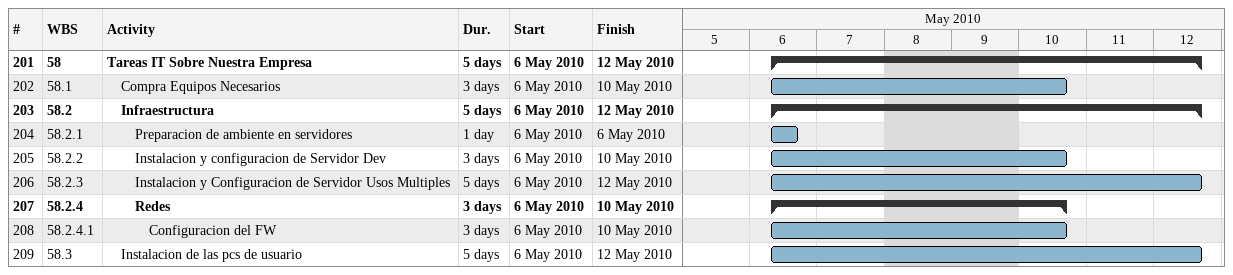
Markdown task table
| ID | WBS | Task | Duration | Start | Finish |
|---|---|---|---|---|---|
| 201 | 58 | **Tareas IT Sobre Nuestra Empresa** | 5d | 2010-05-06 | 2010-05-12 |
| 202 | 58.1 | Compra Equipos Necesarios | 3d | 2010-05-06 | 2010-05-10 |
| 203 | 58.2 | **Infraestructura** | 5d | 2010-05-06 | 2010-05-12 |
| 204 | 58.2.1 | Preparacion de ambiente en servidores | 1d | 2010-05-06 | 2010-05-06 |
| 205 | 58.2.2 | Instalacion y configuracion de Servidor Dev | 3d | 2010-05-06 | 2010-05-10 |
| 206 | 58.2.3 | Instalacion y Configuracion de Servidor Usos Multiples | 5d | 2010-05-06 | 2010-05-12 |
| 207 | 58.2.4 | **Redes** | 3d | 2010-05-06 | 2010-05-10 |
| 208 | 58.2.4.1 | Configuracion del FW | 3d | 2010-05-06 | 2010-05-10 |
| 209 | 58.3 | Instalacion de las pcs de usuario | 5d | 2010-05-06 | 2010-05-12 |
